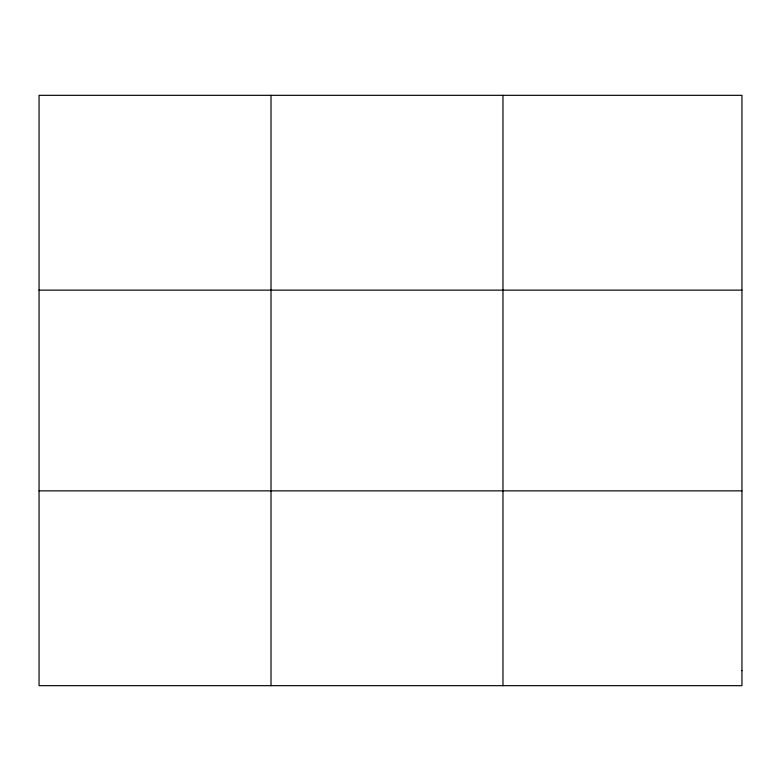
<?xml version="1.0" encoding="UTF-8"?>
<svg xmlns="http://www.w3.org/2000/svg" width="781" height="781" viewBox="0 0 781 781"><rect width="100%" height="100%" fill="white"/><g stroke="black" fill="none" stroke-linecap="round" stroke-linejoin="round"><path stroke-width="1.17" d="M271.007 685.669L271.007 95.331M502.964 685.669L502.964 95.331M39.05 290.141L741.95 290.141M39.05 490.858L741.95 490.858M741.95 670.684L741.95 685.669L39.05 685.669L39.05 95.331L741.95 95.331L741.95 670.684"/></g></svg>
